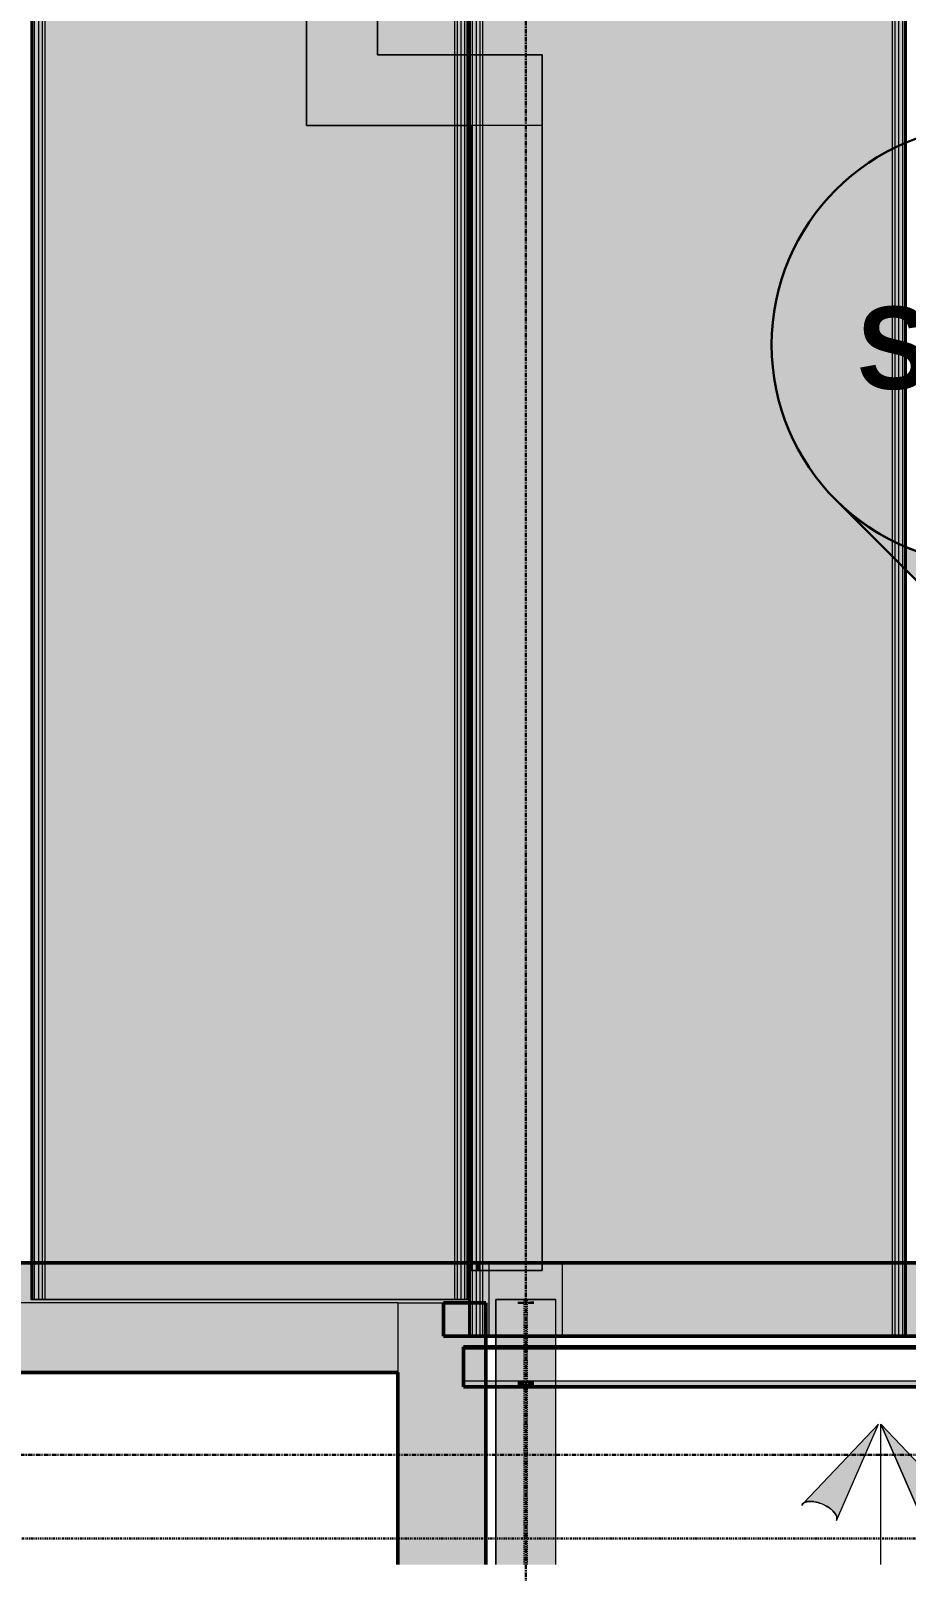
# Model space of a CAD drawing. Header units: inches. Extents: x -4126 to 593, y 9773 to 12297.
# Drawn here: x -982.8 to -887.1, y 11522.5 to 11691 of the extents above; entities that cross this region are included whole.
import ezdxf

# ---------------------------------------------------------------- set-up
doc = ezdxf.new("R2010")
doc.units = ezdxf.units.IN
doc.header["$MEASUREMENT"] = 0
for name, pattern in [('Dash Dot 3_16_', [0.3125, 0.1875, -0.0625, 0, -0.0625]), ('Grid Line 1_2_', [0.875, 0.5, -0.125, 0.125, -0.125]), ('Hidden 1_8_', [0.1875, 0.125, -0.0625])]:
    doc.linetypes.add(name, pattern=pattern)
for name, color, linetype, lineweight in [('A-ANNO-SYMB', 150, 'Continuous', 9), ('A-DETL-GENF', 92, 'Continuous', 9), ('A-WALL', 113, 'Continuous', 13), ('G-ANNO-SYMB', 111, 'Continuous', 30), ('I-WALL', 2, 'Continuous', 13), ('S-BEAM', 12, 'Continuous', 9), ('S-FNDN', 32, 'Continuous', 13), ('S-GRID', 1, 'Continuous', 9)]:
    doc.layers.add(name, color=color, linetype=linetype, lineweight=lineweight)
doc.styles.add('Century Gothic_B', font='GOTHICB.TTF', dxfattribs={"height": 9})

# ---------------------------------------------------------------- blocks, each defined once
blk = doc.blocks.new('CTR - 1st Phase - Common Walls_rvt-2-FRAMING PLAN - 2ND FLOOR AT RAMP')
at = {"layer": 'A-WALL', "transparency": 33554585}
blk.add_hatch(color=252, dxfattribs=at).paths.add_polyline_path([(-3488.14, 11546.74), (-3198.95, 11546.74), (-3198.95, 11546.99), (-3488.14, 11546.99)], flags=0)
at = {"layer": 'A-WALL', "lineweight": 5, "transparency": 33554585}
blk.add_hatch(color=10, dxfattribs=at).paths.add_polyline_path([(-3488.14, 11542.61), (-3198.95, 11542.61), (-3198.95, 11543.24), (-3488.14, 11543.24)], flags=0)
at = {"layer": 'I-WALL', "lineweight": 5, "transparency": 33554585}
h = blk.add_hatch(color=8, dxfattribs=at)
h.paths.add_polyline_path([(-3497.55, 11688.36), (-3497.55, 11704.69), (-3505.3, 11704.69), (-3505.3, 11688.36)], flags=0)
h.paths.add_polyline_path([(-3497.55, 11744.69), (-3497.55, 11745.81), (-3501.42, 11745.81), (-3501.42, 11745.94), (-3505.3, 11745.94), (-3505.3, 11744.69)], flags=0)
h = blk.add_hatch(color=8, dxfattribs=at)
h.paths.add_polyline_path([(-3487.59, 11680.61), (-3486.74, 11680.61), (-3486.74, 11688.36), (-3488.44, 11688.36), (-3488.44, 11680.61), (-3487.63, 11680.61)], flags=0)
h.paths.add_polyline_path([(-3486.35, 11680.61), (-3479.55, 11680.61), (-3479.55, 11688.36), (-3486.35, 11688.36), (-3486.35, 11681.56)], flags=0)
h.paths.add_polyline_path([(-3488.83, 11680.61), (-3488.83, 11688.36), (-3505.3, 11688.36), (-3505.3, 11680.61)], flags=0)
h = blk.add_hatch(color=8, dxfattribs=at)
h.paths.add_polyline_path([(-3486.35, 11680.61), (-3486.35, 11688.36), (-3486.74, 11688.36), (-3486.74, 11680.61)], flags=0)
h.paths.add_polyline_path([(-3488.44, 11680.61), (-3488.44, 11688.36), (-3488.83, 11688.36), (-3488.83, 11680.61)], flags=0)
h = blk.add_hatch(color=8, dxfattribs=at)
h.paths.add_polyline_path([(-3487.3, 11555.36), (-3487.17, 11555.36), (-3487.17, 11556.19), (-3486.74, 11556.19), (-3486.74, 11680.61), (-3487.3, 11680.61), (-3487.3, 11556.19)], flags=0)
h.paths.add_polyline_path([(-3486.35, 11556.19), (-3479.55, 11556.19), (-3479.55, 11680.61), (-3486.35, 11680.61), (-3486.35, 11563.63)], flags=0)
for points in [[(-3486.35, 11556.19), (-3486.35, 11680.61), (-3486.74, 11680.61), (-3486.74, 11556.19)], [(-3486.74, 11555.36), (-3486.35, 11555.36), (-3486.35, 11556.19), (-3486.74, 11556.19)]]:
    blk.add_hatch(color=8, dxfattribs=at).paths.add_polyline_path(points, flags=0)
h = blk.add_hatch(color=8, dxfattribs=at)
h.paths.add_polyline_path([(-3487.17, 11555.36), (-3486.74, 11555.36), (-3486.74, 11556.19), (-3487.17, 11556.19)], flags=0)
h.paths.add_polyline_path([(-3486.35, 11555.36), (-3479.55, 11555.36), (-3479.55, 11556.19), (-3486.35, 11556.19)], flags=0)
at = {"layer": 'A-WALL', "color": 53, "lineweight": 50}
for p, q in [((-3488.14, 11546.99), (-3198.95, 11546.99)), ((-3488.14, 11542.61), (-3488.14, 11546.99)), ((-3198.95, 11542.61), (-3488.14, 11542.61))]:
    blk.add_line(p, q, dxfattribs=at)
at = {"layer": 'A-WALL', "color": 253}
for p, q in [((-3488.14, 11546.99), (-3485.7, 11546.99)), ((-3488.14, 11546.74), (-3488.14, 11546.99)), ((-3198.95, 11546.74), (-3488.14, 11546.74)), ((-3485.7, 11546.99), (-3484.59, 11546.99)), ((-3484.59, 11546.99), (-3482.23, 11546.99)), ((-3482.23, 11546.99), (-3482.04, 11546.99)), ((-3482.04, 11546.99), (-3481.87, 11546.99)), ((-3481.87, 11546.99), (-3481.72, 11546.99)), ((-3481.72, 11546.99), (-3481.61, 11546.99)), ((-3481.61, 11546.99), (-3481.54, 11546.99)), ((-3481.51, 11546.99), (-3481.13, 11546.99)), ((-3481.11, 11546.99), (-3481.04, 11546.99)), ((-3481.04, 11546.99), (-3480.92, 11546.99)), ((-3480.92, 11546.99), (-3480.78, 11546.99)), ((-3480.77, 11546.99), (-3480.6, 11546.99)), ((-3480.6, 11546.99), (-3480.42, 11546.99)), ((-3480.42, 11546.99), (-3478.06, 11546.99)), ((-3478.06, 11546.99), (-3408.17, 11546.99)), ((-3198.95, 11543.24), (-3488.14, 11543.24))]:
    blk.add_line(p, q, dxfattribs=at)
at = {"layer": 'A-WALL', "color": 254}
for p, q in [((-3488.14, 11543.24), (-3488.14, 11546.74)), ((-3488.14, 11542.61), (-3488.14, 11543.24)), ((-3485.7, 11542.61), (-3488.14, 11542.61)), ((-3484.59, 11542.61), (-3485.7, 11542.61)), ((-3482.23, 11542.61), (-3484.59, 11542.61)), ((-3482.04, 11542.61), (-3482.22, 11542.61)), ((-3481.87, 11542.61), (-3482.04, 11542.61)), ((-3481.72, 11542.61), (-3481.87, 11542.61)), ((-3481.61, 11542.61), (-3481.72, 11542.61)), ((-3481.54, 11542.61), (-3481.61, 11542.61)), ((-3481.13, 11542.61), (-3481.51, 11542.61)), ((-3481.04, 11542.61), (-3481.11, 11542.61)), ((-3480.92, 11542.61), (-3481.03, 11542.61)), ((-3480.78, 11542.61), (-3480.92, 11542.61)), ((-3480.6, 11542.61), (-3480.77, 11542.61)), ((-3480.42, 11542.61), (-3480.6, 11542.61)), ((-3478.06, 11542.61), (-3480.42, 11542.61)), ((-3408.17, 11542.61), (-3478.06, 11542.61))]:
    blk.add_line(p, q, dxfattribs=at)
at = {"layer": 'I-WALL', "color": 253}
for p, q in [((-3505.3, 11688.36), (-3505.3, 11745.94)), ((-3497.55, 11745.81), (-3497.55, 11688.36)), ((-3505.3, 11688.36), (-3505.3, 11680.61)), ((-3497.55, 11688.36), (-3488.83, 11688.36)), ((-3488.83, 11688.36), (-3488.44, 11688.36)), ((-3488.44, 11688.36), (-3488.01, 11688.36)), ((-3488.01, 11688.36), (-3487.63, 11688.36)), ((-3487.55, 11688.36), (-3487.17, 11688.36)), ((-3487.17, 11688.36), (-3486.74, 11688.36)), ((-3486.74, 11688.36), (-3486.35, 11688.36)), ((-3486.35, 11688.36), (-3479.55, 11688.36)), ((-3479.55, 11680.61), (-3479.55, 11688.36)), ((-3488.83, 11680.61), (-3505.3, 11680.61)), ((-3488.44, 11680.61), (-3488.83, 11680.61)), ((-3488.01, 11680.61), (-3488.44, 11680.61)), ((-3487.63, 11680.61), (-3488.01, 11680.61)), ((-3487.3, 11680.61), (-3487.55, 11680.61)), ((-3487.3, 11556.19), (-3487.3, 11680.61)), ((-3487.17, 11680.61), (-3487.3, 11680.61)), ((-3487.17, 11680.61), (-3487.3, 11680.61)), ((-3486.74, 11680.61), (-3487.17, 11680.61)), ((-3486.74, 11680.61), (-3487.17, 11680.61)), ((-3486.35, 11680.61), (-3486.74, 11680.61)), ((-3486.35, 11680.61), (-3486.74, 11680.61)), ((-3479.55, 11680.61), (-3486.35, 11680.61)), ((-3479.55, 11680.61), (-3486.35, 11680.61)), ((-3479.55, 11680.61), (-3479.55, 11556.19)), ((-3487.3, 11555.36), (-3487.3, 11556.19)), ((-3487.3, 11555.36), (-3487.17, 11555.36)), ((-3486.74, 11555.36), (-3487.17, 11555.36)), ((-3487.17, 11555.36), (-3486.74, 11555.36)), ((-3486.74, 11555.36), (-3486.35, 11555.36)), ((-3479.55, 11555.36), (-3486.35, 11555.36)), ((-3486.35, 11555.36), (-3479.55, 11555.36)), ((-3479.55, 11556.19), (-3479.55, 11555.36)), ((-3479.55, 11555.36), (-3479.55, 11556.19))]:
    blk.add_line(p, q, dxfattribs=at)
at = {"layer": 'I-WALL', "color": 9}
for p, q in [((-3505.3, 11704.69), (-3505.3, 11688.36)), ((-3497.55, 11688.36), (-3497.55, 11704.69)), ((-3505.3, 11680.61), (-3505.3, 11688.36)), ((-3488.83, 11688.36), (-3497.55, 11688.36)), ((-3488.44, 11688.36), (-3488.83, 11688.36)), ((-3487.63, 11688.36), (-3488.44, 11688.36)), ((-3486.74, 11688.36), (-3487.55, 11688.36)), ((-3486.35, 11688.36), (-3486.74, 11688.36)), ((-3479.55, 11688.36), (-3486.35, 11688.36)), ((-3479.55, 11688.36), (-3479.55, 11680.61)), ((-3505.3, 11680.61), (-3488.83, 11680.61)), ((-3488.83, 11680.61), (-3488.44, 11680.61)), ((-3488.44, 11680.61), (-3487.63, 11680.61)), ((-3487.55, 11680.61), (-3487.3, 11680.61)), ((-3487.3, 11680.61), (-3487.3, 11556.19)), ((-3479.55, 11556.19), (-3479.55, 11680.61)), ((-3487.3, 11556.19), (-3487.3, 11555.36)), ((-3487.17, 11555.36), (-3487.3, 11555.36)), ((-3486.35, 11555.36), (-3486.74, 11555.36))]:
    blk.add_line(p, q, dxfattribs=at)
blk = doc.blocks.new('W-Wide Flange - W21X50-2078060-FRAMING PLAN - 2ND FLOOR AT RAMP')
at = {"layer": 'S-BEAM', "transparency": 33554483}
h = blk.add_hatch(color=256, dxfattribs=at)
h.paths.add_polyline_path([(108.5, 3.26), (108.5, 0.9), (127.93, 0.9), (127.93, 3.26)], flags=0)
h.paths.add_polyline_path([(132.3, 0.9), (133.5, 0.9), (133.5, 3.26), (132.3, 3.26)], flags=0)
h = blk.add_hatch(color=256, dxfattribs=at)
h.paths.add_polyline_path([(108.5, 3.26), (108.5, -3.27), (127.93, -3.27), (127.93, 3.26)], flags=0)
h.paths.add_polyline_path([(132.3, -3.27), (133.5, -3.27), (133.5, 3.26), (132.3, 3.26)], flags=0)
for points in [[(127.93, 0.9), (128.55, 0.9), (128.55, 3.26), (127.93, 3.26)], [(127.93, -3.27), (128.55, -3.27), (128.55, 3.26), (127.93, 3.26)], [(128.55, 0.9), (132.05, 0.9), (132.05, 3.26), (128.55, 3.26)], [(128.55, -3.27), (132.05, -3.27), (132.05, 3.26), (128.55, 3.26)], [(132.05, 0.9), (132.3, 0.9), (132.3, 3.26), (132.05, 3.26)], [(132.05, -3.27), (132.3, -3.27), (132.3, 3.26), (132.05, 3.26)], [(133.5, 3.26), (133.5, -3.27), (137.5, -3.27), (137.5, 3.26), (137.05, 3.26)], [(137.02, 0.9), (137.25, 0.9), (137.21, 3.26), (137.05, 3.26)], [(127.93, 0.21), (127.93, 0.19), (128.55, 0.21), (128.55, 0.9), (127.93, 0.9), (127.93, 0.21)], [(128.55, 0.21), (128.55, 0.19), (132.05, 0.21), (132.05, 0.9), (128.55, 0.9), (128.55, 0.28)], [(132.05, 0.4), (132.05, 0.19), (132.3, 0.21), (132.3, 0.9), (132.05, 0.9), (132.05, 0.54)], [(137.01, 0.19), (137.26, 0.21), (137.25, 0.9), (137.02, 0.9), (137.01, 0.21)], [(127.93, -0.19), (127.93, -0.91), (128.55, -0.91), (128.55, -0.19), (127.93, -0.19)], [(127.93, -3.27), (128.55, -3.27), (128.55, -0.91), (127.93, -0.91)], [(128.55, -0.19), (128.55, -0.91), (132.05, -0.91), (132.05, -0.19)], [(128.55, -3.27), (132.05, -3.27), (132.05, -0.91), (128.55, -0.91)], [(132.05, -0.4), (132.05, -0.91), (132.3, -0.91), (132.3, -0.19), (132.05, -0.22), (132.05, -0.29)], [(132.05, -3.27), (132.3, -3.27), (132.3, -0.91), (132.05, -0.91)], [(136.97, -3.27), (137.32, -3.27), (137.28, -0.91), (137, -0.91)], [(137, -0.91), (137.28, -0.91), (137.27, -0.19), (137.01, -0.21), (137, -0.72)]]:
    blk.add_hatch(color=256, dxfattribs=at).paths.add_polyline_path(points, flags=0)
h = blk.add_hatch(color=256, dxfattribs=at)
h.paths.add_polyline_path([(133.5, 0.9), (137.02, 0.9), (137.05, 3.26), (133.5, 3.26)], flags=0)
h.paths.add_polyline_path([(137.21, 3.26), (137.25, 0.9), (137.5, 0.9), (137.5, 3.26)], flags=0)
h = blk.add_hatch(color=256, dxfattribs=at)
h.paths.add_polyline_path([(108.5, 0.4), (108.5, 0.19), (127.93, 0.21), (127.93, 0.9), (108.5, 0.89), (108.5, 0.53)], flags=0)
h.paths.add_polyline_path([(132.3, 0.72), (132.3, 0.19), (133.5, 0.21), (133.5, 0.9), (132.3, 0.9), (132.3, 0.72)], flags=0)
h = blk.add_hatch(color=256, dxfattribs=at)
h.paths.add_polyline_path([(133.5, 0.21), (133.5, 0.19), (137.01, 0.21), (137.02, 0.9), (133.5, 0.9), (133.5, 0.28)], flags=0)
h.paths.add_polyline_path([(137.25, 0.9), (137.26, 0.19), (137.5, 0.21), (137.5, 0.9)], flags=0)
h = blk.add_hatch(color=256, dxfattribs=at)
h.paths.add_polyline_path([(108.5, -0.4), (108.5, -0.91), (127.93, -0.91), (127.93, -0.19), (108.5, -0.22), (108.5, -0.3)], flags=0)
h.paths.add_polyline_path([(132.3, -0.4), (132.3, -0.91), (133.5, -0.91), (133.5, -0.19), (132.3, -0.22), (132.3, -0.29)], flags=0)
h = blk.add_hatch(color=256, dxfattribs=at)
h.paths.add_polyline_path([(108.5, -0.91), (108.5, -3.27), (127.93, -3.27), (127.93, -0.91)], flags=0)
h.paths.add_polyline_path([(132.3, -3.27), (133.5, -3.27), (133.5, -0.91), (132.3, -0.91)], flags=0)
h = blk.add_hatch(color=256, dxfattribs=at)
h.paths.add_polyline_path([(133.5, -0.19), (133.5, -0.91), (137, -0.91), (137.01, -0.19)], flags=0)
h.paths.add_polyline_path([(137.27, -0.19), (137.28, -0.91), (137.5, -0.91), (137.5, -0.19)], flags=0)
h = blk.add_hatch(color=256, dxfattribs=at)
h.paths.add_polyline_path([(133.5, -3.27), (136.97, -3.27), (137, -0.91), (133.5, -0.91)], flags=0)
h.paths.add_polyline_path([(137.28, -0.91), (137.32, -3.27), (137.5, -3.27), (137.5, -0.91)], flags=0)
at = {"layer": 'S-BEAM'}
for p, q in [((127.93, 3.26), (108.5, 3.26)), ((108.5, 3.26), (127.93, 3.26)), ((108.5, 3.26), (127.93, 3.26)), ((108.5, 3.26), (127.93, 3.26)), ((128.55, 3.26), (127.93, 3.26)), ((127.93, 3.26), (128.55, 3.26)), ((127.93, 3.26), (128.55, 3.26)), ((127.93, 3.26), (128.55, 3.26)), ((132.05, 3.26), (128.55, 3.26)), ((128.55, 3.26), (132.05, 3.26)), ((128.55, 3.26), (132.05, 3.26)), ((128.55, 3.26), (132.05, 3.26)), ((132.3, 3.26), (132.05, 3.26)), ((132.05, 3.26), (132.3, 3.26)), ((132.05, 3.26), (132.3, 3.26)), ((132.05, 3.26), (132.3, 3.26)), ((133.5, 3.26), (132.3, 3.26)), ((132.3, 3.26), (133.5, 3.26)), ((132.3, 3.26), (133.5, 3.26)), ((132.3, 3.26), (133.5, 3.26)), ((137.05, 3.26), (133.5, 3.26)), ((133.5, 3.26), (137.05, 3.26)), ((133.5, 3.26), (137.05, 3.26)), ((133.5, 3.26), (137.5, 3.26)), ((137.21, 3.26), (137.05, 3.26)), ((137.05, 3.26), (137.21, 3.26)), ((137.05, 3.26), (137.21, 3.26)), ((137.5, 3.26), (137.21, 3.26)), ((137.21, 3.26), (137.5, 3.26)), ((137.21, 3.26), (137.5, 3.26)), ((137.5, 3.26), (137.5, 0.9)), ((137.5, 0.9), (137.5, 3.26)), ((137.5, 3.26), (137.5, 0.21)), ((137.5, -3.27), (137.5, 3.26)), ((137.5, 0.9), (137.5, 0.72)), ((137.5, 0.19), (137.5, 0.9)), ((137.5, 0.72), (137.5, 0.55)), ((137.5, 0.55), (137.5, 0.4)), ((137.5, 0.4), (137.5, 0.29)), ((137.5, 0.29), (137.5, 0.19)), ((137.5, 0.19), (137.5, -0.19)), ((137.5, -0.91), (137.5, -0.19)), ((137.5, -0.19), (137.5, -0.21)), ((137.5, -0.21), (137.5, -3.27)), ((137.5, -0.21), (137.5, -0.29)), ((137.5, -0.29), (137.5, -0.4)), ((137.5, -0.4), (137.5, -0.55)), ((137.5, -0.55), (137.5, -0.72)), ((137.5, -0.72), (137.5, -0.91)), ((137.5, -3.27), (137.5, -0.91)), ((137.5, -0.91), (137.5, -3.27)), ((108.5, -3.27), (127.93, -3.27)), ((108.5, -3.27), (127.93, -3.27)), ((108.5, -3.27), (127.93, -3.27)), ((108.5, -3.27), (127.93, -3.27)), ((127.93, -3.27), (128.55, -3.27)), ((127.93, -3.27), (128.55, -3.27)), ((127.93, -3.27), (128.55, -3.27)), ((127.93, -3.27), (128.55, -3.27)), ((128.55, -3.27), (132.05, -3.27)), ((128.55, -3.27), (132.05, -3.27)), ((128.55, -3.27), (132.05, -3.27)), ((128.55, -3.27), (132.05, -3.27)), ((132.05, -3.27), (132.3, -3.27)), ((132.05, -3.27), (132.3, -3.27)), ((132.05, -3.27), (132.3, -3.27)), ((132.05, -3.27), (132.3, -3.27)), ((132.3, -3.27), (133.5, -3.27)), ((132.3, -3.27), (133.5, -3.27)), ((132.3, -3.27), (133.5, -3.27)), ((132.3, -3.27), (133.5, -3.27)), ((133.5, -3.27), (136.97, -3.27)), ((133.5, -3.27), (136.97, -3.27)), ((133.5, -3.27), (136.97, -3.27)), ((133.5, -3.27), (137.5, -3.27)), ((136.97, -3.27), (137.32, -3.27)), ((136.97, -3.27), (137.32, -3.27)), ((136.97, -3.27), (137.32, -3.27)), ((137.32, -3.27), (137.5, -3.27)), ((137.32, -3.27), (137.5, -3.27)), ((137.32, -3.27), (137.5, -3.27))]:
    blk.add_line(p, q, dxfattribs=at)
at = {"layer": 'S-BEAM', "linetype": 'Hidden 1_8_'}
for p, q in [((108.5, 0.19), (127.93, 0.19)), ((127.93, 0.19), (128.55, 0.19)), ((128.55, 0.19), (132.05, 0.19)), ((132.05, 0.19), (132.3, 0.19)), ((132.3, 0.19), (133.5, 0.19)), ((133.5, 0.19), (137.5, 0.19)), ((108.5, -0.19), (127.93, -0.19)), ((127.93, -0.19), (128.55, -0.19)), ((128.55, -0.19), (132.05, -0.19)), ((132.05, -0.19), (132.3, -0.19)), ((132.3, -0.19), (133.5, -0.19)), ((133.5, -0.19), (137.5, -0.19))]:
    blk.add_line(p, q, dxfattribs=at)
blk = doc.blocks.new('034100 - Precast Structural Concrete - Solid Plank - 12_-V233-FRAMING PLAN - 2ND FLOOR AT RAMP')
at = {"layer": 'S-BEAM', "transparency": 33554483}
h = blk.add_hatch(color=256, dxfattribs=at)
h.paths.add_polyline_path([(230.8, 23.9), (226.8, 23.9), (226.8, 23.52), (230.8, 23.52)], flags=0)
h.paths.add_polyline_path([(7.8, 23.9), (0, 23.9), (0, 23.52), (7.8, 23.52)], flags=0)
for points in [[(226.8, 23.52), (226.8, 23.9), (7.8, 23.9), (7.8, 23.52), (219.36, 23.52)], [(226.8, 23.9), (226.8, 23.94), (219.36, 23.9)], [(226.8, 4.2), (226.8, 23.52), (7.8, 23.52), (7.8, -23.52), (226.8, -23.52)], [(226.8, 22.7), (226.8, 23.09), (7.8, 23.09), (7.8, 22.7), (219.36, 22.7)], [(226.8, -23.09), (226.8, -22.7), (7.8, -22.7), (7.8, -23.09), (97.82, -23.09)], [(226.8, -23.9), (226.8, -23.52), (7.8, -23.52), (7.8, -23.9), (97.82, -23.9)], [(226.8, -23.94), (226.8, -23.9), (97.82, -23.94)], [(230.8, -23.94), (230.8, -23.9), (229.49, -23.94)]]:
    blk.add_hatch(color=256, dxfattribs=at).paths.add_polyline_path(points, flags=0)
h = blk.add_hatch(color=256, dxfattribs=at)
h.paths.add_polyline_path([(230.8, -23.52), (230.8, 23.52), (226.8, 23.52), (226.8, -23.52), (229.5, -23.52)], flags=0)
h.paths.add_polyline_path([(7.8, 23.52), (0, 23.52), (0, -23.52), (7.8, -23.52), (7.8, 4.2)], flags=0)
h = blk.add_hatch(color=256, dxfattribs=at)
h.paths.add_polyline_path([(230.8, 23.09), (226.8, 23.09), (226.8, 22.7), (230.8, 22.7)], flags=0)
h.paths.add_polyline_path([(7.8, 23.09), (0, 23.09), (0, 22.7), (7.8, 22.7)], flags=0)
h = blk.add_hatch(color=256, dxfattribs=at)
h.paths.add_polyline_path([(230.8, -23.09), (230.8, -22.7), (226.8, -22.7), (226.8, -23.09), (229.52, -23.09)], flags=0)
h.paths.add_polyline_path([(7.8, -22.7), (0, -22.7), (0, -23.09), (7.8, -23.09)], flags=0)
h = blk.add_hatch(color=256, dxfattribs=at)
h.paths.add_polyline_path([(230.8, -23.9), (230.8, -23.52), (226.8, -23.52), (226.8, -23.9), (229.49, -23.9)], flags=0)
h.paths.add_polyline_path([(7.8, -23.52), (0, -23.52), (0, -23.9), (7.8, -23.9)], flags=0)
at = {"layer": 'S-BEAM'}
for p, q in [((7.8, 23.94), (226.8, 23.94)), ((7.8, 23.9), (226.8, 23.9)), ((7.8, 23.76), (226.8, 23.76)), ((7.8, 23.76), (226.8, 23.76)), ((226.8, 23.94), (230.8, 23.94)), ((226.8, 23.9), (230.8, 23.9)), ((226.8, 23.76), (230.8, 23.76)), ((226.8, 23.76), (230.8, 23.76)), ((230.8, 23.9), (230.8, 23.94)), ((230.8, 23.52), (230.8, 23.9)), ((230.8, 23.9), (230.8, 23.76)), ((230.8, 23.76), (230.8, 23.52)), ((7.8, 23.52), (226.8, 23.52)), ((7.8, 23.09), (226.8, 23.09)), ((7.8, 23.09), (226.8, 23.09)), ((7.8, 22.7), (226.8, 22.7)), ((7.8, 22.4), (226.8, 22.4)), ((226.8, 23.52), (230.8, 23.52)), ((226.8, 23.09), (230.8, 23.09)), ((226.8, 23.09), (230.8, 23.09)), ((226.8, 22.7), (230.8, 22.7)), ((226.8, 22.4), (230.8, 22.4)), ((230.8, -23.52), (230.8, 23.52)), ((230.8, 23.52), (230.8, 22.7)), ((230.8, 22.7), (230.8, 23.09)), ((230.8, 23.09), (230.8, 22.7)), ((230.8, 22.7), (230.8, 22.4)), ((230.8, 22.4), (230.8, -22.4)), ((7.8, -22.4), (226.8, -22.4)), ((7.8, -22.7), (226.8, -22.7)), ((7.8, -23.09), (226.8, -23.09)), ((7.8, -23.09), (226.8, -23.09)), ((226.8, -23.52), (7.8, -23.52)), ((226.8, -22.4), (230.8, -22.4)), ((226.8, -22.7), (230.8, -22.7)), ((226.8, -23.09), (230.8, -23.09)), ((226.8, -23.09), (230.8, -23.09)), ((230.8, -23.52), (226.8, -23.52)), ((230.8, -22.4), (230.8, -22.7)), ((230.8, -22.7), (230.8, -23.09)), ((230.8, -23.09), (230.8, -22.7)), ((230.8, -22.7), (230.8, -23.52)), ((230.8, -23.52), (230.8, -23.76)), ((230.8, -23.9), (230.8, -23.52)), ((226.8, -23.76), (7.8, -23.76)), ((7.8, -23.76), (226.8, -23.76)), ((7.8, -23.9), (226.8, -23.9)), ((7.8, -23.94), (226.8, -23.94)), ((230.8, -23.76), (226.8, -23.76)), ((226.8, -23.76), (230.8, -23.76)), ((226.8, -23.9), (230.8, -23.9)), ((226.8, -23.94), (230.8, -23.94)), ((230.8, -23.76), (230.8, -23.9)), ((230.8, -23.94), (230.8, -23.9))]:
    blk.add_line(p, q, dxfattribs=at)
blk = doc.blocks.new('034100 - Precast Structural Concrete - Solid Plank - 12_-2074211-FRAMING PLAN - 2ND FLOOR AT RAMP')
at = {"layer": 'S-BEAM', "transparency": 33554483}
h = blk.add_hatch(color=256, dxfattribs=at)
h.paths.add_polyline_path([(234.8, 23.9), (226.8, 23.9), (226.8, 23.52), (234.8, 23.52)], flags=0)
h.paths.add_polyline_path([(7.8, 23.9), (0, 23.9), (0, 23.52), (7.8, 23.52)], flags=0)
for points in [[(226.8, 23.52), (226.8, 23.9), (7.8, 23.9), (7.8, 23.52), (178.85, 23.52)], [(226.8, 23.9), (226.8, 23.94), (178.85, 23.9)], [(226.8, -21.13), (226.8, 23.52), (7.8, 23.52), (7.8, -23.52), (226.8, -23.52)], [(226.8, 22.7), (226.8, 23.09), (7.8, 23.09), (7.8, 22.7), (178.85, 22.7)], [(231.33, -14.41), (230.98, -14.41), (231.09, -20.94), (231.25, -20.94)], [(226.8, -23.09), (226.8, -22.7), (7.8, -22.7), (7.8, -23.09), (219.36, -23.09)], [(226.8, -23.9), (226.8, -23.52), (7.8, -23.52), (7.8, -23.9), (219.36, -23.9)], [(234.8, -22.68), (234.8, -22.05), (231.17, -22.05), (231.22, -23.52), (234.8, -23.52)], [(234.8, -22.7), (231.17, -22.7), (231.17, -23.09), (234.8, -23.09)], [(234.8, -23.52), (231.17, -23.52), (231.21, -23.9), (234.8, -23.9)], [(226.8, -23.94), (226.8, -23.9), (219.36, -23.94)], [(231.17, -23.94), (231.13, -23.9), (231.13, -23.94)]]:
    blk.add_hatch(color=256, dxfattribs=at).paths.add_polyline_path(points, flags=0)
h = blk.add_hatch(color=256, dxfattribs=at)
h.paths.add_polyline_path([(234.8, -22.05), (234.8, 23.52), (226.8, 23.52), (226.8, -23.52), (231.17, -23.52), (231.17, -22.05), (231.24, -22.05)], flags=0)
h.paths.add_polyline_path([(231.33, -14.41), (231.25, -20.94), (231.09, -20.94), (230.98, -14.41), (231.17, -14.41)], flags=0)
h.paths.add_polyline_path([(7.8, 23.52), (0, 23.52), (0, -23.52), (7.8, -23.52), (7.8, 1.43)], flags=0)
h = blk.add_hatch(color=256, dxfattribs=at)
h.paths.add_polyline_path([(234.8, 23.09), (226.8, 23.09), (226.8, 22.7), (234.8, 22.7)], flags=0)
h.paths.add_polyline_path([(7.8, 23.09), (0, 23.09), (0, 22.7), (7.8, 22.7)], flags=0)
h = blk.add_hatch(color=256, dxfattribs=at)
h.paths.add_polyline_path([(231.17, -22.7), (226.8, -22.7), (226.8, -23.09), (231.17, -23.09)], flags=0)
h.paths.add_polyline_path([(7.8, -22.7), (0, -22.7), (0, -23.09), (7.8, -23.09)], flags=0)
h = blk.add_hatch(color=256, dxfattribs=at)
h.paths.add_polyline_path([(231.17, -23.52), (226.8, -23.52), (226.8, -23.9), (231.17, -23.9)], flags=0)
h.paths.add_polyline_path([(7.8, -23.52), (0, -23.52), (0, -23.9), (7.8, -23.9)], flags=0)
at = {"layer": 'S-BEAM'}
for p, q in [((7.8, 23.94), (226.8, 23.94)), ((7.8, 23.9), (226.8, 23.9)), ((7.8, 23.76), (226.8, 23.76)), ((7.8, 23.76), (226.8, 23.76)), ((226.8, 23.94), (234.8, 23.94)), ((226.8, 23.9), (234.8, 23.9)), ((226.8, 23.76), (234.8, 23.76)), ((226.8, 23.76), (234.8, 23.76)), ((234.8, 23.9), (234.8, 23.94)), ((234.8, 23.52), (234.8, 23.9)), ((234.8, 23.9), (234.8, 23.76)), ((234.8, 23.76), (234.8, 23.52)), ((7.8, 23.52), (226.8, 23.52)), ((7.8, 23.09), (226.8, 23.09)), ((7.8, 23.09), (226.8, 23.09)), ((7.8, 22.7), (226.8, 22.7)), ((7.8, 22.4), (226.8, 22.4)), ((226.8, 23.52), (234.8, 23.52)), ((226.8, 23.09), (234.8, 23.09)), ((226.8, 23.09), (234.8, 23.09)), ((226.8, 22.7), (234.8, 22.7)), ((226.8, 22.4), (234.8, 22.4)), ((234.8, -14.41), (234.8, 23.52)), ((234.8, 23.52), (234.8, 22.7)), ((234.8, 22.7), (234.8, 23.09)), ((234.8, 23.09), (234.8, 22.7)), ((234.8, 22.7), (234.8, 22.4)), ((234.8, 22.4), (234.8, -14.41)), ((234.8, -20.94), (234.8, -14.41)), ((234.8, -14.41), (234.8, -16.95)), ((234.8, -16.95), (234.8, -17.12)), ((234.8, -17.13), (234.8, -17.27)), ((234.8, -17.27), (234.8, -17.39)), ((234.8, -17.39), (234.8, -17.46)), ((234.8, -17.48), (234.8, -17.86)), ((234.8, -17.89), (234.8, -17.96)), ((234.8, -17.96), (234.8, -18.07)), ((234.8, -18.07), (234.8, -18.22)), ((234.8, -18.22), (234.8, -18.39)), ((234.8, -18.39), (234.8, -18.58)), ((234.8, -18.58), (234.8, -20.94)), ((234.8, -22.05), (234.8, -20.94)), ((234.8, -20.94), (234.8, -22.05)), ((7.8, -22.4), (226.8, -22.4)), ((7.8, -22.7), (226.8, -22.7)), ((7.8, -23.09), (226.8, -23.09)), ((7.8, -23.09), (226.8, -23.09)), ((226.8, -23.52), (7.8, -23.52)), ((226.8, -22.4), (231.17, -22.4)), ((226.8, -22.7), (231.17, -22.7)), ((226.8, -23.09), (231.17, -23.09)), ((226.8, -23.09), (231.17, -23.09)), ((231.17, -23.52), (226.8, -23.52)), ((231.17, -22.4), (234.8, -22.4)), ((231.17, -22.7), (234.8, -22.7)), ((231.17, -23.09), (234.8, -23.09)), ((231.17, -23.09), (234.8, -23.09)), ((234.8, -23.52), (231.22, -23.52)), ((234.8, -23.52), (234.8, -22.05)), ((234.8, -22.05), (234.8, -22.4)), ((234.8, -22.4), (234.8, -22.68)), ((234.8, -22.7), (234.8, -23.09)), ((234.8, -23.09), (234.8, -22.7)), ((234.8, -22.7), (234.8, -23.52)), ((234.8, -23.52), (234.8, -23.76)), ((234.8, -23.9), (234.8, -23.52)), ((226.8, -23.76), (7.8, -23.76)), ((7.8, -23.76), (226.8, -23.76)), ((7.8, -23.9), (226.8, -23.9)), ((7.8, -23.94), (226.8, -23.94)), ((231.17, -23.76), (226.8, -23.76)), ((226.8, -23.76), (231.17, -23.76)), ((226.8, -23.9), (231.13, -23.9)), ((226.8, -23.94), (231.13, -23.94)), ((234.8, -23.76), (231.21, -23.76)), ((231.21, -23.76), (234.8, -23.76)), ((231.21, -23.9), (234.8, -23.9)), ((231.21, -23.94), (234.8, -23.94)), ((234.8, -23.76), (234.8, -23.9)), ((234.8, -23.94), (234.8, -23.9))]:
    blk.add_line(p, q, dxfattribs=at)
blk = doc.blocks.new('TRUSSES - TRUSSES-1144902-FRAMING PLAN - 2ND FLOOR AT RAMP')
at = {"layer": 'A-DETL-GENF', "transparency": 33554483}
h = blk.add_hatch(color=256, dxfattribs=at)
h.paths.add_polyline_path([(583.2, 4.83), (593.75, 0.23), (585.15, 8.4), (585.24, 8.17), (585.29, 7.9), (585.26, 7.25), (585.06, 6.53), (584.73, 5.84), (584.3, 5.27), (583.83, 4.9), (583.6, 4.81), (583.39, 4.79)], flags=0)
h.paths.add_polyline_path([(583.2, -4.6), (583.39, -4.56), (583.6, -4.59), (583.83, -4.68), (584.06, -4.83), (584.52, -5.31), (584.91, -5.95), (585.18, -6.66), (585.3, -7.36), (585.24, -7.95), (585.15, -8.17), (593.75, 0)], flags=0)
at = {"layer": 'A-DETL-GENF'}
for p, q in [((585.15, 8.4), (584.87, 8.66)), ((593.75, 0.23), (585.15, 8.4)), ((593.75, 0.23), (585.15, 8.4)), ((583.2, 4.83), (593.75, 0.23)), ((583.2, 4.83), (593.75, 0.23)), ((578.4, 0), (593.75, 0)), ((583.2, -4.6), (593.75, 0)), ((593.75, 0), (583.2, -4.6)), ((593.75, 0), (585.15, -8.17)), ((585.15, -8.17), (593.75, 0)), ((585.15, -8.17), (584.87, -8.43))]:
    blk.add_line(p, q, dxfattribs=at)
for centre, major_axis, start_param, end_param in [((584.04, 6.74), (0.84, 1.91), 5.767326, 6.283185), ((584.04, 6.74), (0.84, 1.91), 4.729651, 5.224453), ((584.04, 6.74), (0.84, 1.91), 5.251857, 5.755279), ((584.04, 6.74), (0.84, 1.91), 3.673425, 4.171554), ((584.04, 6.74), (0.84, 1.91), 4.203055, 4.696194), ((584.04, 6.74), (0.84, 1.91), 3.141593, 3.652293), ((584.04, -6.52), (-0.84, 1.91), 5.772485, 6.283185), ((584.04, -6.52), (-0.84, 1.91), 5.253224, 5.751353), ((584.04, -6.52), (-0.84, 1.91), 4.728584, 5.221723), ((584.04, -6.52), (-0.84, 1.91), 4.200325, 4.695127), ((584.04, -6.52), (-0.84, 1.91), 3.141593, 3.657452), ((584.04, -6.52), (-0.84, 1.91), 3.669499, 4.172921)]:
    blk.add_ellipse(centre, major_axis=major_axis, ratio=0.493649, start_param=start_param, end_param=end_param, dxfattribs=at)
for points, knots in [([(585.15, 8.4), (585.19, 8.33), (585.25, 8.18), (585.31, 7.82), (585.29, 7.26), (585.09, 6.52), (584.76, 5.84), (584.36, 5.3), (583.94, 4.94), (583.61, 4.79), (583.36, 4.78), (583.26, 4.81), (583.2, 4.83)], [0, 0, 0, 0, 0.066667, 0.133333, 0.266667, 0.4, 0.533333, 0.65, 0.766667, 0.883333, 0.941667, 1, 1, 1, 1]), ([(583.2, -4.6), (583.26, -4.58), (583.39, -4.55), (583.6, -4.57), (583.83, -4.67), (584.14, -4.87), (584.53, -5.28), (584.93, -5.93), (585.23, -6.73), (585.33, -7.41), (585.27, -7.9), (585.2, -8.09), (585.15, -8.17)], [0, 0, 0, 0, 0.066667, 0.133333, 0.2, 0.266667, 0.4, 0.533333, 0.666667, 0.833333, 0.916667, 1, 1, 1, 1])]:
    blk.add_open_spline(points, degree=3, knots=knots, dxfattribs=at)
blk = doc.blocks.new('Elevation - Filled Arrow-1738296-FRAMING PLAN - 2ND FLOOR AT RAMP')
at = {"layer": 'G-ANNO-SYMB'}
for start, end in [(360, 180), (180, 360)]:
    blk.add_arc((0, 0), 0.25, start, end, dxfattribs=at)
blk = doc.blocks.new('Elevation - Filled Arrow-1738116-FRAMING PLAN - 2ND FLOOR AT RAMP')
at = {"layer": 'G-ANNO-SYMB', "lineweight": 9}
h = blk.add_hatch(color=256, dxfattribs=at)
edge = h.paths.add_edge_path(flags=0)
edge.add_line((0, 0.3536), (0.1768, 0.1768))
edge.add_arc((0, 0), 0.25, 45, 135)
edge.add_line((-0.1768, 0.1768), (0, 0.3536))
at = {"layer": 'G-ANNO-SYMB'}
for p, q in [((0, 0.3536), (-0.1768, 0.1768)), ((0.1768, 0.1768), (0, 0.3536))]:
    blk.add_line(p, q, dxfattribs=at)
blk.add_arc((0, 0), 0.25, 45, 135, dxfattribs=at)

msp = doc.modelspace()

# ---------------------------------------------------------------- hatches: boundary and pattern name
at = {"layer": 'A-WALL', "transparency": 33554483}
msp.add_hatch(color=256, dxfattribs=at).paths.add_polyline_path([(-658.691, 11548.189), (-658.691, 11556.189), (-937.691, 11556.189), (-937.691, 11548.189), (-683.994, 11548.189)], flags=0)
at = {"layer": 'A-WALL', "lineweight": 5, "transparency": 33554483}
msp.add_hatch(color=256, dxfattribs=at).paths.add_polyline_path([(-1034.316, 11544.189), (-942.691, 11544.189), (-942.691, 11551.814), (-1034.316, 11551.814), (-1034.316, 11545.097)], flags=0)
at = {"layer": 'S-FNDN', "transparency": 33554483}
for points in [[(-1046.691, 11544.189), (-942.691, 11544.189), (-942.691, 11551.814), (-937.691, 11551.814), (-937.691, 11556.189), (-1046.691, 11556.189)], [(-942.691, 11523.189), (-933.066, 11523.189), (-933.066, 11551.814), (-942.691, 11551.814)]]:
    msp.add_hatch(color=256, dxfattribs=at).paths.add_polyline_path(points, flags=0)

# ---------------------------------------------------------------- linework, layer by layer
at = {"layer": 'A-ANNO-SYMB', "linetype": 'Dash Dot 3_16_', "lineweight": 30}
msp.add_line((-1346.496, 11526.045), (-635.889, 11526.045), dxfattribs=at)
at = {"layer": 'A-WALL', "lineweight": 50}
for p, q in [((-937.691, 11556.189), (-658.691, 11556.189)), ((-937.691, 11548.189), (-937.691, 11551.814)), ((-650.691, 11548.189), (-937.691, 11548.189))]:
    msp.add_line(p, q, dxfattribs=at)
at = {"layer": 'A-WALL'}
for p, q in [((-932.691, 11548.189), (-932.691, 11556.189)), ((-924.691, 11548.189), (-924.691, 11556.189)), ((-942.691, 11551.814), (-1034.316, 11551.814)), ((-942.691, 11544.189), (-1026.691, 11544.189))]:
    msp.add_line(p, q, dxfattribs=at)
at = {"layer": 'S-FNDN', "lineweight": 50}
for p, q in [((-1266.691, 11556.189), (-937.691, 11556.189)), ((-937.691, 11551.814), (-933.066, 11551.814)), ((-933.066, 11551.814), (-933.066, 11523.189)), ((-942.691, 11544.189), (-1266.691, 11544.189)), ((-942.691, 11523.189), (-942.691, 11544.189))]:
    msp.add_line(p, q, dxfattribs=at)
at = {"layer": 'S-FNDN'}
for q in [(-942.691, 11544.189), (-937.691, 11551.814)]:
    msp.add_line((-942.691, 11551.814), q, dxfattribs=at)
at = {"layer": 'S-GRID', "linetype": 'Grid Line 1_2_', "lineweight": 30}
for p, q in [((-928.691, 11426.439), (-928.691, 11943.939)), ((593.207, 11535.189), (-1434.498, 11535.189))]:
    msp.add_line(p, q, dxfattribs=at)

# ---------------------------------------------------------------- block references
at = {"lineweight": 5}
msp.add_blockref('CTR - 1st Phase - Common Walls_rvt-2-FRAMING PLAN - 2ND FLOOR AT RAMP', (2552.633, 0), dxfattribs=at)
at = {"layer": 'A-DETL-GENF', "rotation": 89.99999999999895}
msp.add_blockref('TRUSSES - TRUSSES-1144902-FRAMING PLAN - 2ND FLOOR AT RAMP', (-889.859, 10944.789), dxfattribs=at)
at = {"layer": 'G-ANNO-SYMB', "xscale": 95.99999999999994, "yscale": 95.99999999999994, "zscale": 95.99999999999994}
msp.add_blockref('Elevation - Filled Arrow-1738296-FRAMING PLAN - 2ND FLOOR AT RAMP', (-877.796, 11656.617), dxfattribs=at)
at = {"layer": 'G-ANNO-SYMB', "extrusion": (0, 0, -1), "xscale": 95.99999999999994, "yscale": 95.99999999999994, "zscale": 95.99999999999994, "rotation": 180}
msp.add_blockref('Elevation - Filled Arrow-1738116-FRAMING PLAN - 2ND FLOOR AT RAMP', (877.796, 11656.617), dxfattribs=at)
at = {"layer": 'S-BEAM'}
for name, p, rotation in [('034100 - Precast Structural Concrete - Solid Plank - 12_-V233-FRAMING PLAN - 2ND FLOOR AT RAMP', (-958.899, 11782.989), 270.0000000000009), ('034100 - Precast Structural Concrete - Solid Plank - 12_-2074211-FRAMING PLAN - 2ND FLOOR AT RAMP', (-911.017, 11782.989), 270.0000000000009), ('W-Wide Flange - W21X50-2078060-FRAMING PLAN - 2ND FLOOR AT RAMP', (-928.691, 11414.689), 89.99999999999972)]:
    msp.add_blockref(name, p, dxfattribs=dict(at, rotation=rotation))

# ---------------------------------------------------------------- texts
at = {"layer": 'G-ANNO-SYMB', "lineweight": 9, "insert": (-892.454, 11660.79), "char_height": 9, "width": 34.542, "attachment_point": 1, "style": 'Century Gothic_B'}
msp.add_mtext('S301', dxfattribs=at)

doc.saveas('drawing.dxf')
